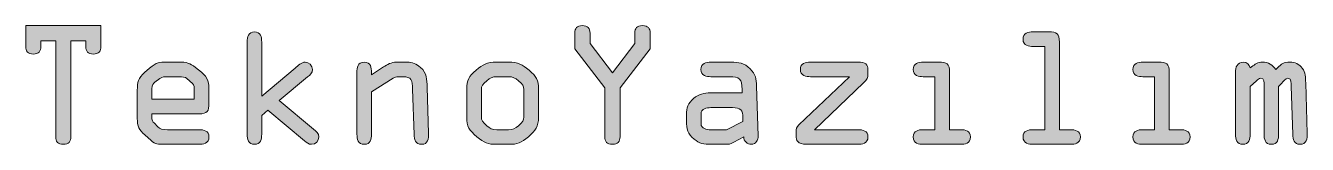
# Model space of a CAD drawing. Header units: inches. Extents: x 33 to 1377, y -532 to -408.
import ezdxf

# ---------------------------------------------------------------- set-up
doc = ezdxf.new("R2010")
doc.units = ezdxf.units.IN
doc.header["$MEASUREMENT"] = 0
doc.layers.add('Layer 1', color=7, linetype='Continuous')

# ---------------------------------------------------------------- blocks, each defined once
blk = doc.blocks.new('block 2')
at = {"layer": 'Layer 1', "true_color": 0x6253a2}
h = blk.add_hatch(color=185, dxfattribs=at)
h.dxf.hatch_style = 2
edge = h.paths.add_edge_path()
edge.add_spline(control_points=[(48.6, -423.5), (48.6, -423.5), (48.6, -429.3), (48.6, -429.3), (48.6, -434.4), (46.3, -437.3), (40.6, -437.3), (34.8, -437.3), (32.6, -434.4), (32.6, -429.3), (32.6, -429.3), (32.6, -407.5), (32.6, -407.5), (32.6, -407.5), (111.6, -407.5), (111.6, -407.5), (111.6, -407.5), (111.6, -429.3), (111.6, -429.3), (111.6, -434.4), (109.4, -437.3), (103.6, -437.3), (97.8, -437.3), (95.6, -434.4), (95.6, -429.3), (95.6, -429.3), (95.6, -423.5), (95.6, -423.5), (95.6, -423.5), (80.1, -423.5), (80.1, -423.5), (80.1, -423.5), (80.1, -524), (80.1, -524), (80.1, -529.1), (77.8, -532), (72.1, -532), (66.3, -532), (64.1, -529.1), (64.1, -524), (64.1, -524), (64.1, -423.5), (64.1, -423.5), (64.1, -423.5), (48.6, -423.5), (48.6, -423.5)], knot_values=[0, 0, 0, 0, 1, 1, 1, 2, 2, 2, 3, 3, 3, 4, 4, 4, 5, 5, 5, 6, 6, 6, 7, 7, 7, 8, 8, 8, 9, 9, 9, 10, 10, 10, 11, 11, 11, 12, 12, 12, 13, 13, 13, 14, 14, 14, 15, 15, 15, 15], degree=3, periodic=1)
h = blk.add_hatch(color=185, dxfattribs=at)
h.dxf.hatch_style = 2
edge = h.paths.add_edge_path()
edge.add_spline(control_points=[(315.4, -452), (318.2, -449.6), (322, -445.8), (325.7, -445.8), (330, -445.8), (333.4, -449.3), (333.4, -453.6), (333.4, -457.3), (331, -459.1), (328.2, -461.3), (328.2, -461.3), (298.5, -485.9), (298.5, -485.9), (298.5, -485.9), (334.6, -516), (334.6, -516), (337.5, -518.4), (340.1, -520.2), (340.1, -524.2), (340.1, -528.5), (336.7, -532), (332.4, -532), (329.4, -532), (327.4, -530.1), (325.2, -528.3), (325.2, -528.3), (286.6, -496.2), (286.6, -496.2), (286.6, -496.2), (280.2, -501.9), (280.2, -501.9), (280.2, -501.9), (280.2, -521.5), (280.2, -521.5), (280.2, -526.7), (279.1, -532), (272.6, -532), (266, -532), (264.9, -526.7), (264.9, -521.5), (264.9, -521.5), (264.9, -424.7), (264.9, -424.7), (264.9, -419.4), (266, -414.1), (272.6, -414.1), (279.1, -414.1), (280.2, -419.4), (280.2, -424.7), (280.2, -424.7), (280.2, -481.6), (280.2, -481.6), (280.2, -481.6), (315.4, -452), (315.4, -452)], knot_values=[0, 0, 0, 0, 1, 1, 1, 2, 2, 2, 3, 3, 3, 4, 4, 4, 5, 5, 5, 6, 6, 6, 7, 7, 7, 8, 8, 8, 9, 9, 9, 10, 10, 10, 11, 11, 11, 12, 12, 12, 13, 13, 13, 14, 14, 14, 15, 15, 15, 16, 16, 16, 17, 17, 17, 18, 18, 18, 18], degree=3, periodic=1)
at = {"layer": 'Layer 1', "true_color": 0x64bb45}
h = blk.add_hatch(color=85, dxfattribs=at)
h.dxf.hatch_style = 2
edge = h.paths.add_edge_path()
edge.add_spline(control_points=[(656.1, -524), (656.1, -529.1), (653.8, -532), (648.1, -532), (642.3, -532), (640.1, -529.1), (640.1, -524), (640.1, -524), (640.1, -472.8), (640.1, -472.8), (640.1, -472.8), (608.6, -431.9), (608.6, -431.9), (608.6, -431.9), (608.6, -415.5), (608.6, -415.5), (608.6, -410.4), (610.8, -407.5), (616.6, -407.5), (622.3, -407.5), (624.6, -410.4), (624.6, -415.5), (624.6, -415.5), (624.6, -426.4), (624.6, -426.4), (624.6, -426.4), (648.1, -457), (648.1, -457), (648.1, -457), (671.6, -426.4), (671.6, -426.4), (671.6, -426.4), (671.6, -415.5), (671.6, -415.5), (671.6, -410.4), (673.8, -407.5), (679.6, -407.5), (685.4, -407.5), (687.6, -410.4), (687.6, -415.5), (687.6, -415.5), (687.6, -431.9), (687.6, -431.9), (687.6, -431.9), (656.1, -472.8), (656.1, -472.8), (656.1, -472.8), (656.1, -524), (656.1, -524)], knot_values=[0, 0, 0, 0, 1, 1, 1, 2, 2, 2, 3, 3, 3, 4, 4, 4, 5, 5, 5, 6, 6, 6, 7, 7, 7, 8, 8, 8, 9, 9, 9, 10, 10, 10, 11, 11, 11, 12, 12, 12, 13, 13, 13, 14, 14, 14, 15, 15, 15, 16, 16, 16, 16], degree=3, periodic=1)
h = blk.add_hatch(color=85, dxfattribs=at)
h.dxf.hatch_style = 2
edge = h.paths.add_edge_path()
edge.add_spline(control_points=[(1116.9, -516.7), (1116.9, -516.7), (1128.4, -516.7), (1128.4, -516.7), (1133.5, -516.7), (1138.9, -517.8), (1138.9, -524.3), (1138.9, -531.1), (1132.9, -532), (1128.4, -532), (1128.4, -532), (1089.3, -532), (1089.3, -532), (1084.9, -532), (1078.8, -531.1), (1078.8, -524.3), (1078.8, -517.8), (1084.2, -516.7), (1089.3, -516.7), (1089.3, -516.7), (1101.5, -516.7), (1101.5, -516.7), (1101.5, -516.7), (1101.5, -429.5), (1101.5, -429.5), (1101.5, -429.5), (1089.3, -429.5), (1089.3, -429.5), (1084.9, -429.5), (1078.8, -428.5), (1078.8, -421.8), (1078.8, -415.2), (1084.2, -414.1), (1089.3, -414.1), (1089.3, -414.1), (1105.5, -414.1), (1105.5, -414.1), (1114.3, -414.1), (1116.9, -415.7), (1116.9, -424.8), (1116.9, -424.8), (1116.9, -516.7), (1116.9, -516.7)], knot_values=[0, 0, 0, 0, 1, 1, 1, 2, 2, 2, 3, 3, 3, 4, 4, 4, 5, 5, 5, 6, 6, 6, 7, 7, 7, 8, 8, 8, 9, 9, 9, 10, 10, 10, 11, 11, 11, 12, 12, 12, 13, 13, 13, 14, 14, 14, 14], degree=3, periodic=1)
at = {"layer": 'Layer 1', "true_color": 0x6253a2}
h = blk.add_hatch(color=185, dxfattribs=at)
h.dxf.hatch_style = 2
edge = h.paths.add_edge_path()
edge.add_spline(control_points=[(177.8, -532), (171.4, -532), (168.9, -532), (164.1, -527.9), (164.1, -527.9), (157.5, -522.1), (157.5, -522.1), (151.4, -516.7), (149.7, -513.1), (149.7, -504.8), (149.7, -504.8), (149.7, -475.2), (149.7, -475.2), (149.7, -467.1), (150.8, -462.3), (157.2, -456.8), (157.2, -456.8), (162.6, -452.2), (162.6, -452.2), (169.8, -445.9), (173.4, -445.8), (179.6, -445.8), (179.6, -445.8), (193.7, -445.8), (193.7, -445.8), (201.2, -445.8), (204.7, -446.6), (210.6, -451.4), (210.6, -451.4), (216.9, -456.3), (216.9, -456.3), (223.9, -461.9), (224.9, -467.9), (224.9, -476.3), (224.9, -476.3), (224.9, -488.7), (224.9, -488.7), (224.9, -497.5), (223.4, -500), (214.3, -500), (214.3, -500), (165, -500), (165, -500), (165, -500), (165, -505.1), (165, -505.1), (165, -506.6), (166.2, -508.5), (167.3, -509.6), (167.3, -509.6), (171.1, -513.8), (171.1, -513.8), (173.2, -516), (176.2, -516.7), (181.4, -516.7), (181.4, -516.7), (214.3, -516.7), (214.3, -516.7), (219.4, -516.7), (224.9, -517.8), (224.9, -524.3), (224.9, -531.1), (218.8, -532), (214.3, -532), (214.3, -532), (177.8, -532), (177.8, -532)], knot_values=[0, 0, 0, 0, 1, 1, 1, 2, 2, 2, 3, 3, 3, 4, 4, 4, 5, 5, 5, 6, 6, 6, 7, 7, 7, 8, 8, 8, 9, 9, 9, 10, 10, 10, 11, 11, 11, 12, 12, 12, 13, 13, 13, 14, 14, 14, 15, 15, 15, 16, 16, 16, 17, 17, 17, 18, 18, 18, 19, 19, 19, 20, 20, 20, 21, 21, 21, 22, 22, 22, 22], degree=3, periodic=1)
edge = h.paths.add_edge_path()
edge.add_spline(control_points=[(165, -484.7), (165, -484.7), (209.5, -484.7), (209.5, -484.7), (209.5, -484.7), (209.5, -475.4), (209.5, -475.4), (209.5, -472.5), (209.7, -470.1), (207.6, -468.2), (207.6, -468.2), (201.7, -463.1), (201.7, -463.1), (199.8, -461.3), (196.7, -461.1), (194.3, -461.1), (194.3, -461.1), (181.4, -461.1), (181.4, -461.1), (178.5, -461.1), (176.1, -461.1), (173.5, -462.9), (173.5, -462.9), (168.2, -466.7), (168.2, -466.7), (166.3, -468.2), (165, -469.3), (165, -473.8), (165, -473.8), (165, -484.7), (165, -484.7)], knot_values=[0, 0, 0, 0, 1, 1, 1, 2, 2, 2, 3, 3, 3, 4, 4, 4, 5, 5, 5, 6, 6, 6, 7, 7, 7, 8, 8, 8, 9, 9, 9, 10, 10, 10, 10], degree=3, periodic=1)
h = blk.add_hatch(color=185, dxfattribs=at)
h.dxf.hatch_style = 2
edge = h.paths.add_edge_path()
edge.add_spline(control_points=[(395.4, -476.8), (395.4, -476.8), (395.4, -521.5), (395.4, -521.5), (395.4, -526.7), (394.3, -532), (387.8, -532), (381.2, -532), (380.1, -526.7), (380.1, -521.5), (380.1, -521.5), (380.1, -457.1), (380.1, -457.1), (380.1, -451.5), (380.7, -445.8), (387.8, -445.8), (394.6, -445.8), (395.4, -451.5), (395.4, -457), (395.4, -457), (395.4, -458.7), (395.4, -458.7), (395.4, -458.7), (395.4, -459.1), (395.4, -459.1), (395.4, -459.1), (407.9, -450.9), (407.9, -450.9), (411.9, -448.3), (416.2, -445.8), (421.2, -445.8), (421.2, -445.8), (432.6, -445.8), (432.6, -445.8), (438.5, -445.8), (442.2, -447.4), (446.8, -451.4), (453.7, -457.3), (453.4, -463.9), (453.7, -472.2), (453.7, -472.2), (455.3, -520.5), (455.3, -520.5), (455.4, -525.9), (454.6, -532), (447.8, -532), (441.5, -532), (440.2, -526.7), (440.1, -521.6), (440.1, -521.6), (438.5, -474.3), (438.5, -474.3), (438.2, -464.8), (437.4, -461.1), (428.1, -461.1), (428.1, -461.1), (423, -461.1), (423, -461.1), (421.4, -461.1), (419.8, -461.6), (418.2, -462.6), (418.2, -462.6), (395.4, -476.8), (395.4, -476.8)], knot_values=[0, 0, 0, 0, 1, 1, 1, 2, 2, 2, 3, 3, 3, 4, 4, 4, 5, 5, 5, 6, 6, 6, 7, 7, 7, 8, 8, 8, 9, 9, 9, 10, 10, 10, 11, 11, 11, 12, 12, 12, 13, 13, 13, 14, 14, 14, 15, 15, 15, 16, 16, 16, 17, 17, 17, 18, 18, 18, 19, 19, 19, 20, 20, 20, 21, 21, 21, 21], degree=3, periodic=1)
h = blk.add_hatch(color=185, dxfattribs=at)
h.dxf.hatch_style = 2
edge = h.paths.add_edge_path()
edge.add_spline(control_points=[(495.3, -474.4), (495.3, -464.2), (497.4, -460.7), (505, -454.4), (512.6, -448.2), (516.1, -445.8), (526.8, -445.8), (526.8, -445.8), (539, -445.8), (539, -445.8), (549.7, -445.8), (553.2, -448.2), (560.7, -454.4), (568.4, -460.7), (570.5, -464.2), (570.5, -474.4), (570.5, -474.4), (570.5, -503.4), (570.5, -503.4), (570.5, -513.5), (567.9, -517.3), (559.9, -524), (551.9, -530.7), (548.7, -532), (539, -532), (539, -532), (526.8, -532), (526.8, -532), (517, -532), (513.8, -530.7), (505.8, -524), (497.8, -517.3), (495.3, -513.5), (495.3, -503.4), (495.3, -503.4), (495.3, -474.4), (495.3, -474.4)], knot_values=[0, 0, 0, 0, 1, 1, 1, 2, 2, 2, 3, 3, 3, 4, 4, 4, 5, 5, 5, 6, 6, 6, 7, 7, 7, 8, 8, 8, 9, 9, 9, 10, 10, 10, 11, 11, 11, 12, 12, 12, 12], degree=3, periodic=1)
edge = h.paths.add_edge_path()
edge.add_spline(control_points=[(510.6, -503.4), (510.6, -506.6), (511.8, -508.7), (516.2, -512.5), (519.6, -515.4), (522, -516.7), (526.8, -516.7), (526.8, -516.7), (539, -516.7), (539, -516.7), (543.8, -516.7), (546.2, -515.4), (549.5, -512.5), (554, -508.7), (555.1, -506.6), (555.1, -503.4), (555.1, -503.4), (555.1, -474.4), (555.1, -474.4), (555.1, -471.2), (554, -469.1), (549.5, -465.3), (546.2, -462.4), (543.8, -461.1), (539, -461.1), (539, -461.1), (526.8, -461.1), (526.8, -461.1), (522, -461.1), (519.6, -462.4), (516.2, -465.3), (511.8, -469.1), (510.6, -471.2), (510.6, -474.4), (510.6, -474.4), (510.6, -503.4), (510.6, -503.4)], knot_values=[0, 0, 0, 0, 1, 1, 1, 2, 2, 2, 3, 3, 3, 4, 4, 4, 5, 5, 5, 6, 6, 6, 7, 7, 7, 8, 8, 8, 9, 9, 9, 10, 10, 10, 11, 11, 11, 12, 12, 12, 12], degree=3, periodic=1)
at = {"layer": 'Layer 1', "true_color": 0x64bb45}
h = blk.add_hatch(color=85, dxfattribs=at)
h.dxf.hatch_style = 2
edge = h.paths.add_edge_path()
edge.add_spline(control_points=[(751.4, -461.1), (747, -461.1), (740.9, -460.2), (740.9, -453.5), (740.9, -446.9), (746.3, -445.8), (751.4, -445.8), (751.4, -445.8), (772.6, -445.8), (772.6, -445.8), (780.6, -445.8), (786.3, -446.6), (792.4, -452.7), (798.3, -458.6), (799.1, -463.2), (799.3, -470.9), (799.3, -470.9), (800.9, -523.1), (800.9, -523.1), (801, -527.5), (798.8, -532), (793.7, -532), (789.7, -532), (785.7, -528.7), (785.8, -524.3), (785.8, -524.3), (775.3, -529.8), (775.3, -529.8), (771, -532), (770.8, -532), (765.8, -532), (765.8, -532), (751.1, -532), (751.1, -532), (744.2, -532), (739.3, -531.2), (733.7, -526.6), (727.3, -521.3), (725.7, -515.7), (725.7, -507.7), (725.7, -507.7), (725.7, -501), (725.7, -501), (725.7, -493.6), (727.4, -489), (733.2, -483.9), (738.5, -479.2), (744.4, -478.1), (751.1, -478.1), (751.1, -478.1), (784.1, -478.1), (784.1, -478.1), (784.1, -478.1), (784.1, -474.6), (784.1, -474.6), (784.1, -463.1), (781.5, -461.1), (770.5, -461.1), (770.5, -461.1), (751.4, -461.1), (751.4, -461.1)], knot_values=[0, 0, 0, 0, 1, 1, 1, 2, 2, 2, 3, 3, 3, 4, 4, 4, 5, 5, 5, 6, 6, 6, 7, 7, 7, 8, 8, 8, 9, 9, 9, 10, 10, 10, 11, 11, 11, 12, 12, 12, 13, 13, 13, 14, 14, 14, 15, 15, 15, 16, 16, 16, 17, 17, 17, 18, 18, 18, 19, 19, 19, 20, 20, 20, 20], degree=3, periodic=1)
edge = h.paths.add_edge_path()
edge.add_spline(control_points=[(751.3, -493.5), (747.1, -493.5), (741, -494.6), (741, -500.2), (741, -500.2), (741, -510.4), (741, -510.4), (741, -515.5), (747.3, -516.7), (751, -516.7), (751, -516.7), (767.9, -516.7), (767.9, -516.7), (767.9, -516.7), (784.9, -507.9), (784.9, -507.9), (784.9, -507.9), (784.9, -504.5), (784.9, -504.5), (784.9, -496), (782.5, -493.5), (774, -493.5), (774, -493.5), (751.3, -493.5), (751.3, -493.5)], knot_values=[0, 0, 0, 0, 1, 1, 1, 2, 2, 2, 3, 3, 3, 4, 4, 4, 5, 5, 5, 6, 6, 6, 7, 7, 7, 8, 8, 8, 8], degree=3, periodic=1)
h = blk.add_hatch(color=85, dxfattribs=at)
h.dxf.hatch_style = 2
edge = h.paths.add_edge_path()
edge.add_spline(control_points=[(896.7, -461.1), (896.7, -461.1), (855.7, -461.1), (855.7, -461.1), (851.3, -461.1), (845.2, -460.2), (845.2, -453.5), (845.2, -446.9), (850.6, -445.8), (855.7, -445.8), (855.7, -445.8), (905.7, -445.8), (905.7, -445.8), (913.5, -445.8), (916.1, -448.3), (916.1, -453.8), (916.1, -453.8), (916.1, -458.9), (916.1, -458.9), (916.1, -461.9), (915.1, -464.2), (911.6, -467.5), (911.6, -467.5), (860.1, -516.7), (860.1, -516.7), (860.1, -516.7), (905.5, -516.7), (905.5, -516.7), (910.6, -516.7), (916.1, -517.8), (916.1, -524.3), (916.1, -531.1), (910, -532), (905.5, -532), (905.5, -532), (852.2, -532), (852.2, -532), (841.5, -532), (840.9, -527.5), (840.9, -523.1), (840.9, -523.1), (840.9, -519.1), (840.9, -519.1), (840.9, -515.4), (841, -514.3), (843.7, -511.7), (843.7, -511.7), (896.7, -461.1), (896.7, -461.1)], knot_values=[0, 0, 0, 0, 1, 1, 1, 2, 2, 2, 3, 3, 3, 4, 4, 4, 5, 5, 5, 6, 6, 6, 7, 7, 7, 8, 8, 8, 9, 9, 9, 10, 10, 10, 11, 11, 11, 12, 12, 12, 13, 13, 13, 14, 14, 14, 15, 15, 15, 16, 16, 16, 16], degree=3, periodic=1)
h = blk.add_hatch(color=85, dxfattribs=at)
h.dxf.hatch_style = 2
edge = h.paths.add_edge_path()
edge.add_spline(control_points=[(1001.7, -516.7), (1001.7, -516.7), (1013.2, -516.7), (1013.2, -516.7), (1018.3, -516.7), (1023.7, -517.8), (1023.7, -524.3), (1023.7, -531.1), (1017.7, -532), (1013.2, -532), (1013.2, -532), (974.1, -532), (974.1, -532), (969.7, -532), (963.6, -531.1), (963.6, -524.3), (963.6, -517.8), (969, -516.7), (974.1, -516.7), (974.1, -516.7), (986.3, -516.7), (986.3, -516.7), (986.3, -516.7), (986.3, -461.1), (986.3, -461.1), (986.3, -461.1), (974.1, -461.1), (974.1, -461.1), (969.7, -461.1), (963.6, -460.2), (963.6, -453.5), (963.6, -446.9), (969, -445.8), (974.1, -445.8), (974.1, -445.8), (990.3, -445.8), (990.3, -445.8), (999.1, -445.8), (1001.7, -447.4), (1001.7, -456.5), (1001.7, -456.5), (1001.7, -516.7), (1001.7, -516.7)], knot_values=[0, 0, 0, 0, 1, 1, 1, 2, 2, 2, 3, 3, 3, 4, 4, 4, 5, 5, 5, 6, 6, 6, 7, 7, 7, 8, 8, 8, 9, 9, 9, 10, 10, 10, 11, 11, 11, 12, 12, 12, 13, 13, 13, 14, 14, 14, 14], degree=3, periodic=1)
h = blk.add_hatch(color=85, dxfattribs=at)
h.dxf.hatch_style = 2
edge = h.paths.add_edge_path()
edge.add_spline(control_points=[(1232.1, -516.7), (1232.1, -516.7), (1243.6, -516.7), (1243.6, -516.7), (1248.7, -516.7), (1254.1, -517.8), (1254.1, -524.3), (1254.1, -531.1), (1248.1, -532), (1243.6, -532), (1243.6, -532), (1204.5, -532), (1204.5, -532), (1200.1, -532), (1194, -531.1), (1194, -524.3), (1194, -517.8), (1199.4, -516.7), (1204.5, -516.7), (1204.5, -516.7), (1216.7, -516.7), (1216.7, -516.7), (1216.7, -516.7), (1216.7, -461.1), (1216.7, -461.1), (1216.7, -461.1), (1204.5, -461.1), (1204.5, -461.1), (1200.1, -461.1), (1194, -460.2), (1194, -453.5), (1194, -446.9), (1199.4, -445.8), (1204.5, -445.8), (1204.5, -445.8), (1220.7, -445.8), (1220.7, -445.8), (1229.5, -445.8), (1232.1, -447.4), (1232.1, -456.5), (1232.1, -456.5), (1232.1, -516.7), (1232.1, -516.7)], knot_values=[0, 0, 0, 0, 1, 1, 1, 2, 2, 2, 3, 3, 3, 4, 4, 4, 5, 5, 5, 6, 6, 6, 7, 7, 7, 8, 8, 8, 9, 9, 9, 10, 10, 10, 11, 11, 11, 12, 12, 12, 13, 13, 13, 14, 14, 14, 14], degree=3, periodic=1)
h = blk.add_hatch(color=85, dxfattribs=at)
h.dxf.hatch_style = 2
edge = h.paths.add_edge_path()
edge.add_spline(control_points=[(1346.9, -471.5), (1346.9, -471.5), (1346.9, -521.5), (1346.9, -521.5), (1346.9, -526.7), (1345.8, -532), (1339.3, -532), (1332.7, -532), (1331.6, -526.7), (1331.6, -521.5), (1331.6, -521.5), (1331.6, -470.1), (1331.6, -470.1), (1331.6, -467.5), (1331.9, -462.7), (1327.9, -462.7), (1326.1, -462.7), (1325, -464.2), (1323.7, -465.3), (1323.7, -465.3), (1317, -471.5), (1317, -471.5), (1317, -471.5), (1317, -521.5), (1317, -521.5), (1317, -526.7), (1315.9, -532), (1309.3, -532), (1302.8, -532), (1301.7, -526.7), (1301.7, -521.5), (1301.7, -521.5), (1301.7, -456.7), (1301.7, -456.7), (1301.7, -451.2), (1303.1, -445.8), (1309.7, -445.8), (1313.5, -445.8), (1316.1, -448.3), (1317, -451.9), (1317, -451.9), (1318.3, -450.9), (1318.3, -450.9), (1322.3, -447.9), (1324.7, -445.8), (1330, -445.8), (1335.9, -445.8), (1340.5, -448.7), (1344.1, -453.5), (1344.1, -453.5), (1345.3, -452.2), (1345.3, -452.2), (1350.1, -447.4), (1352.1, -445.8), (1358.8, -445.8), (1363.9, -445.8), (1368.5, -448), (1371.6, -452), (1375.4, -457), (1375.1, -461.5), (1375.3, -467.4), (1375.3, -467.4), (1376.9, -520.5), (1376.9, -520.5), (1377, -525.9), (1376.2, -532), (1369.3, -532), (1363.1, -532), (1361.8, -526.7), (1361.7, -521.6), (1361.7, -521.6), (1360.1, -470.9), (1360.1, -470.9), (1359.9, -468.2), (1360.7, -462.7), (1356.5, -462.7), (1354.3, -462.7), (1351.4, -466.6), (1350.1, -468), (1350.1, -468), (1346.9, -471.5), (1346.9, -471.5)], knot_values=[0, 0, 0, 0, 1, 1, 1, 2, 2, 2, 3, 3, 3, 4, 4, 4, 5, 5, 5, 6, 6, 6, 7, 7, 7, 8, 8, 8, 9, 9, 9, 10, 10, 10, 11, 11, 11, 12, 12, 12, 13, 13, 13, 14, 14, 14, 15, 15, 15, 16, 16, 16, 17, 17, 17, 18, 18, 18, 19, 19, 19, 20, 20, 20, 21, 21, 21, 22, 22, 22, 23, 23, 23, 24, 24, 24, 25, 25, 25, 26, 26, 26, 27, 27, 27, 27], degree=3, periodic=1)
at = {"layer": 'Layer 1', "lineweight": 0}
for points, knots in [([(48.6, -423.5), (48.6, -423.5), (48.6, -429.3), (48.6, -429.3), (48.6, -434.4), (46.3, -437.3), (40.6, -437.3), (34.8, -437.3), (32.6, -434.4), (32.6, -429.3), (32.6, -429.3), (32.6, -407.5), (32.6, -407.5), (32.6, -407.5), (111.6, -407.5), (111.6, -407.5), (111.6, -407.5), (111.6, -429.3), (111.6, -429.3), (111.6, -434.4), (109.4, -437.3), (103.6, -437.3), (97.8, -437.3), (95.6, -434.4), (95.6, -429.3), (95.6, -429.3), (95.6, -423.5), (95.6, -423.5), (95.6, -423.5), (80.1, -423.5), (80.1, -423.5), (80.1, -423.5), (80.1, -524), (80.1, -524), (80.1, -529.1), (77.8, -532), (72.1, -532), (66.3, -532), (64.1, -529.1), (64.1, -524), (64.1, -524), (64.1, -423.5), (64.1, -423.5), (64.1, -423.5), (48.6, -423.5), (48.6, -423.5)], [0, 0, 0, 0, 1, 1, 1, 2, 2, 2, 3, 3, 3, 4, 4, 4, 5, 5, 5, 6, 6, 6, 7, 7, 7, 8, 8, 8, 9, 9, 9, 10, 10, 10, 11, 11, 11, 12, 12, 12, 13, 13, 13, 14, 14, 14, 15, 15, 15, 15]), ([(315.4, -452), (318.2, -449.6), (322, -445.8), (325.7, -445.8), (330, -445.8), (333.4, -449.3), (333.4, -453.6), (333.4, -457.3), (331, -459.1), (328.2, -461.3), (328.2, -461.3), (298.5, -485.9), (298.5, -485.9), (298.5, -485.9), (334.6, -516), (334.6, -516), (337.5, -518.4), (340.1, -520.2), (340.1, -524.2), (340.1, -528.5), (336.7, -532), (332.4, -532), (329.4, -532), (327.4, -530.1), (325.2, -528.3), (325.2, -528.3), (286.6, -496.2), (286.6, -496.2), (286.6, -496.2), (280.2, -501.9), (280.2, -501.9), (280.2, -501.9), (280.2, -521.5), (280.2, -521.5), (280.2, -526.7), (279.1, -532), (272.6, -532), (266, -532), (264.9, -526.7), (264.9, -521.5), (264.9, -521.5), (264.9, -424.7), (264.9, -424.7), (264.9, -419.4), (266, -414.1), (272.6, -414.1), (279.1, -414.1), (280.2, -419.4), (280.2, -424.7), (280.2, -424.7), (280.2, -481.6), (280.2, -481.6), (280.2, -481.6), (315.4, -452), (315.4, -452)], [0, 0, 0, 0, 1, 1, 1, 2, 2, 2, 3, 3, 3, 4, 4, 4, 5, 5, 5, 6, 6, 6, 7, 7, 7, 8, 8, 8, 9, 9, 9, 10, 10, 10, 11, 11, 11, 12, 12, 12, 13, 13, 13, 14, 14, 14, 15, 15, 15, 16, 16, 16, 17, 17, 17, 18, 18, 18, 18]), ([(656.1, -524), (656.1, -529.1), (653.8, -532), (648.1, -532), (642.3, -532), (640.1, -529.1), (640.1, -524), (640.1, -524), (640.1, -472.8), (640.1, -472.8), (640.1, -472.8), (608.6, -431.9), (608.6, -431.9), (608.6, -431.9), (608.6, -415.5), (608.6, -415.5), (608.6, -410.4), (610.8, -407.5), (616.6, -407.5), (622.3, -407.5), (624.6, -410.4), (624.6, -415.5), (624.6, -415.5), (624.6, -426.4), (624.6, -426.4), (624.6, -426.4), (648.1, -457), (648.1, -457), (648.1, -457), (671.6, -426.4), (671.6, -426.4), (671.6, -426.4), (671.6, -415.5), (671.6, -415.5), (671.6, -410.4), (673.8, -407.5), (679.6, -407.5), (685.4, -407.5), (687.6, -410.4), (687.6, -415.5), (687.6, -415.5), (687.6, -431.9), (687.6, -431.9), (687.6, -431.9), (656.1, -472.8), (656.1, -472.8), (656.1, -472.8), (656.1, -524), (656.1, -524)], [0, 0, 0, 0, 1, 1, 1, 2, 2, 2, 3, 3, 3, 4, 4, 4, 5, 5, 5, 6, 6, 6, 7, 7, 7, 8, 8, 8, 9, 9, 9, 10, 10, 10, 11, 11, 11, 12, 12, 12, 13, 13, 13, 14, 14, 14, 15, 15, 15, 16, 16, 16, 16]), ([(1116.9, -516.7), (1116.9, -516.7), (1128.4, -516.7), (1128.4, -516.7), (1133.5, -516.7), (1138.9, -517.8), (1138.9, -524.3), (1138.9, -531.1), (1132.9, -532), (1128.4, -532), (1128.4, -532), (1089.3, -532), (1089.3, -532), (1084.9, -532), (1078.8, -531.1), (1078.8, -524.3), (1078.8, -517.8), (1084.2, -516.7), (1089.3, -516.7), (1089.3, -516.7), (1101.5, -516.7), (1101.5, -516.7), (1101.5, -516.7), (1101.5, -429.5), (1101.5, -429.5), (1101.5, -429.5), (1089.3, -429.5), (1089.3, -429.5), (1084.9, -429.5), (1078.8, -428.5), (1078.8, -421.8), (1078.8, -415.2), (1084.2, -414.1), (1089.3, -414.1), (1089.3, -414.1), (1105.5, -414.1), (1105.5, -414.1), (1114.3, -414.1), (1116.9, -415.7), (1116.9, -424.8), (1116.9, -424.8), (1116.9, -516.7), (1116.9, -516.7)], [0, 0, 0, 0, 1, 1, 1, 2, 2, 2, 3, 3, 3, 4, 4, 4, 5, 5, 5, 6, 6, 6, 7, 7, 7, 8, 8, 8, 9, 9, 9, 10, 10, 10, 11, 11, 11, 12, 12, 12, 13, 13, 13, 14, 14, 14, 14]), ([(177.8, -532), (171.4, -532), (168.9, -532), (164.1, -527.9), (164.1, -527.9), (157.5, -522.1), (157.5, -522.1), (151.4, -516.7), (149.7, -513.1), (149.7, -504.8), (149.7, -504.8), (149.7, -475.2), (149.7, -475.2), (149.7, -467.1), (150.8, -462.3), (157.2, -456.8), (157.2, -456.8), (162.6, -452.2), (162.6, -452.2), (169.8, -445.9), (173.4, -445.8), (179.6, -445.8), (179.6, -445.8), (193.7, -445.8), (193.7, -445.8), (201.2, -445.8), (204.7, -446.6), (210.6, -451.4), (210.6, -451.4), (216.9, -456.3), (216.9, -456.3), (223.9, -461.9), (224.9, -467.9), (224.9, -476.3), (224.9, -476.3), (224.9, -488.7), (224.9, -488.7), (224.9, -497.5), (223.4, -500), (214.3, -500), (214.3, -500), (165, -500), (165, -500), (165, -500), (165, -505.1), (165, -505.1), (165, -506.6), (166.2, -508.5), (167.3, -509.6), (167.3, -509.6), (171.1, -513.8), (171.1, -513.8), (173.2, -516), (176.2, -516.7), (181.4, -516.7), (181.4, -516.7), (214.3, -516.7), (214.3, -516.7), (219.4, -516.7), (224.9, -517.8), (224.9, -524.3), (224.9, -531.1), (218.8, -532), (214.3, -532), (214.3, -532), (177.8, -532), (177.8, -532)], [0, 0, 0, 0, 1, 1, 1, 2, 2, 2, 3, 3, 3, 4, 4, 4, 5, 5, 5, 6, 6, 6, 7, 7, 7, 8, 8, 8, 9, 9, 9, 10, 10, 10, 11, 11, 11, 12, 12, 12, 13, 13, 13, 14, 14, 14, 15, 15, 15, 16, 16, 16, 17, 17, 17, 18, 18, 18, 19, 19, 19, 20, 20, 20, 21, 21, 21, 22, 22, 22, 22]), ([(395.4, -476.8), (395.4, -476.8), (395.4, -521.5), (395.4, -521.5), (395.4, -526.7), (394.3, -532), (387.8, -532), (381.2, -532), (380.1, -526.7), (380.1, -521.5), (380.1, -521.5), (380.1, -457.1), (380.1, -457.1), (380.1, -451.5), (380.7, -445.8), (387.8, -445.8), (394.6, -445.8), (395.4, -451.5), (395.4, -457), (395.4, -457), (395.4, -458.7), (395.4, -458.7), (395.4, -458.7), (395.4, -459.1), (395.4, -459.1), (395.4, -459.1), (407.9, -450.9), (407.9, -450.9), (411.9, -448.3), (416.2, -445.8), (421.2, -445.8), (421.2, -445.8), (432.6, -445.8), (432.6, -445.8), (438.5, -445.8), (442.2, -447.4), (446.8, -451.4), (453.7, -457.3), (453.4, -463.9), (453.7, -472.2), (453.7, -472.2), (455.3, -520.5), (455.3, -520.5), (455.4, -525.9), (454.6, -532), (447.8, -532), (441.5, -532), (440.2, -526.7), (440.1, -521.6), (440.1, -521.6), (438.5, -474.3), (438.5, -474.3), (438.2, -464.8), (437.4, -461.1), (428.1, -461.1), (428.1, -461.1), (423, -461.1), (423, -461.1), (421.4, -461.1), (419.8, -461.6), (418.2, -462.6), (418.2, -462.6), (395.4, -476.8), (395.4, -476.8)], [0, 0, 0, 0, 1, 1, 1, 2, 2, 2, 3, 3, 3, 4, 4, 4, 5, 5, 5, 6, 6, 6, 7, 7, 7, 8, 8, 8, 9, 9, 9, 10, 10, 10, 11, 11, 11, 12, 12, 12, 13, 13, 13, 14, 14, 14, 15, 15, 15, 16, 16, 16, 17, 17, 17, 18, 18, 18, 19, 19, 19, 20, 20, 20, 21, 21, 21, 21]), ([(495.3, -474.4), (495.3, -464.2), (497.4, -460.7), (505, -454.4), (512.6, -448.2), (516.1, -445.8), (526.8, -445.8), (526.8, -445.8), (539, -445.8), (539, -445.8), (549.7, -445.8), (553.2, -448.2), (560.7, -454.4), (568.4, -460.7), (570.5, -464.2), (570.5, -474.4), (570.5, -474.4), (570.5, -503.4), (570.5, -503.4), (570.5, -513.5), (567.9, -517.3), (559.9, -524), (551.9, -530.7), (548.7, -532), (539, -532), (539, -532), (526.8, -532), (526.8, -532), (517, -532), (513.8, -530.7), (505.8, -524), (497.8, -517.3), (495.3, -513.5), (495.3, -503.4), (495.3, -503.4), (495.3, -474.4), (495.3, -474.4)], [0, 0, 0, 0, 1, 1, 1, 2, 2, 2, 3, 3, 3, 4, 4, 4, 5, 5, 5, 6, 6, 6, 7, 7, 7, 8, 8, 8, 9, 9, 9, 10, 10, 10, 11, 11, 11, 12, 12, 12, 12]), ([(751.4, -461.1), (747, -461.1), (740.9, -460.2), (740.9, -453.5), (740.9, -446.9), (746.3, -445.8), (751.4, -445.8), (751.4, -445.8), (772.6, -445.8), (772.6, -445.8), (780.6, -445.8), (786.3, -446.6), (792.4, -452.7), (798.3, -458.6), (799.1, -463.2), (799.3, -470.9), (799.3, -470.9), (800.9, -523.1), (800.9, -523.1), (801, -527.5), (798.8, -532), (793.7, -532), (789.7, -532), (785.7, -528.7), (785.8, -524.3), (785.8, -524.3), (775.3, -529.8), (775.3, -529.8), (771, -532), (770.8, -532), (765.8, -532), (765.8, -532), (751.1, -532), (751.1, -532), (744.2, -532), (739.3, -531.2), (733.7, -526.6), (727.3, -521.3), (725.7, -515.7), (725.7, -507.7), (725.7, -507.7), (725.7, -501), (725.7, -501), (725.7, -493.6), (727.4, -489), (733.2, -483.9), (738.5, -479.2), (744.4, -478.1), (751.1, -478.1), (751.1, -478.1), (784.1, -478.1), (784.1, -478.1), (784.1, -478.1), (784.1, -474.6), (784.1, -474.6), (784.1, -463.1), (781.5, -461.1), (770.5, -461.1), (770.5, -461.1), (751.4, -461.1), (751.4, -461.1)], [0, 0, 0, 0, 1, 1, 1, 2, 2, 2, 3, 3, 3, 4, 4, 4, 5, 5, 5, 6, 6, 6, 7, 7, 7, 8, 8, 8, 9, 9, 9, 10, 10, 10, 11, 11, 11, 12, 12, 12, 13, 13, 13, 14, 14, 14, 15, 15, 15, 16, 16, 16, 17, 17, 17, 18, 18, 18, 19, 19, 19, 20, 20, 20, 20]), ([(896.7, -461.1), (896.7, -461.1), (855.7, -461.1), (855.7, -461.1), (851.3, -461.1), (845.2, -460.2), (845.2, -453.5), (845.2, -446.9), (850.6, -445.8), (855.7, -445.8), (855.7, -445.8), (905.7, -445.8), (905.7, -445.8), (913.5, -445.8), (916.1, -448.3), (916.1, -453.8), (916.1, -453.8), (916.1, -458.9), (916.1, -458.9), (916.1, -461.9), (915.1, -464.2), (911.6, -467.5), (911.6, -467.5), (860.1, -516.7), (860.1, -516.7), (860.1, -516.7), (905.5, -516.7), (905.5, -516.7), (910.6, -516.7), (916.1, -517.8), (916.1, -524.3), (916.1, -531.1), (910, -532), (905.5, -532), (905.5, -532), (852.2, -532), (852.2, -532), (841.5, -532), (840.9, -527.5), (840.9, -523.1), (840.9, -523.1), (840.9, -519.1), (840.9, -519.1), (840.9, -515.4), (841, -514.3), (843.7, -511.7), (843.7, -511.7), (896.7, -461.1), (896.7, -461.1)], [0, 0, 0, 0, 1, 1, 1, 2, 2, 2, 3, 3, 3, 4, 4, 4, 5, 5, 5, 6, 6, 6, 7, 7, 7, 8, 8, 8, 9, 9, 9, 10, 10, 10, 11, 11, 11, 12, 12, 12, 13, 13, 13, 14, 14, 14, 15, 15, 15, 16, 16, 16, 16]), ([(1001.7, -516.7), (1001.7, -516.7), (1013.2, -516.7), (1013.2, -516.7), (1018.3, -516.7), (1023.7, -517.8), (1023.7, -524.3), (1023.7, -531.1), (1017.7, -532), (1013.2, -532), (1013.2, -532), (974.1, -532), (974.1, -532), (969.7, -532), (963.6, -531.1), (963.6, -524.3), (963.6, -517.8), (969, -516.7), (974.1, -516.7), (974.1, -516.7), (986.3, -516.7), (986.3, -516.7), (986.3, -516.7), (986.3, -461.1), (986.3, -461.1), (986.3, -461.1), (974.1, -461.1), (974.1, -461.1), (969.7, -461.1), (963.6, -460.2), (963.6, -453.5), (963.6, -446.9), (969, -445.8), (974.1, -445.8), (974.1, -445.8), (990.3, -445.8), (990.3, -445.8), (999.1, -445.8), (1001.7, -447.4), (1001.7, -456.5), (1001.7, -456.5), (1001.7, -516.7), (1001.7, -516.7)], [0, 0, 0, 0, 1, 1, 1, 2, 2, 2, 3, 3, 3, 4, 4, 4, 5, 5, 5, 6, 6, 6, 7, 7, 7, 8, 8, 8, 9, 9, 9, 10, 10, 10, 11, 11, 11, 12, 12, 12, 13, 13, 13, 14, 14, 14, 14]), ([(1232.1, -516.7), (1232.1, -516.7), (1243.6, -516.7), (1243.6, -516.7), (1248.7, -516.7), (1254.1, -517.8), (1254.1, -524.3), (1254.1, -531.1), (1248.1, -532), (1243.6, -532), (1243.6, -532), (1204.5, -532), (1204.5, -532), (1200.1, -532), (1194, -531.1), (1194, -524.3), (1194, -517.8), (1199.4, -516.7), (1204.5, -516.7), (1204.5, -516.7), (1216.7, -516.7), (1216.7, -516.7), (1216.7, -516.7), (1216.7, -461.1), (1216.7, -461.1), (1216.7, -461.1), (1204.5, -461.1), (1204.5, -461.1), (1200.1, -461.1), (1194, -460.2), (1194, -453.5), (1194, -446.9), (1199.4, -445.8), (1204.5, -445.8), (1204.5, -445.8), (1220.7, -445.8), (1220.7, -445.8), (1229.5, -445.8), (1232.1, -447.4), (1232.1, -456.5), (1232.1, -456.5), (1232.1, -516.7), (1232.1, -516.7)], [0, 0, 0, 0, 1, 1, 1, 2, 2, 2, 3, 3, 3, 4, 4, 4, 5, 5, 5, 6, 6, 6, 7, 7, 7, 8, 8, 8, 9, 9, 9, 10, 10, 10, 11, 11, 11, 12, 12, 12, 13, 13, 13, 14, 14, 14, 14]), ([(1346.9, -471.5), (1346.9, -471.5), (1346.9, -521.5), (1346.9, -521.5), (1346.9, -526.7), (1345.8, -532), (1339.3, -532), (1332.7, -532), (1331.6, -526.7), (1331.6, -521.5), (1331.6, -521.5), (1331.6, -470.1), (1331.6, -470.1), (1331.6, -467.5), (1331.9, -462.7), (1327.9, -462.7), (1326.1, -462.7), (1325, -464.2), (1323.7, -465.3), (1323.7, -465.3), (1317, -471.5), (1317, -471.5), (1317, -471.5), (1317, -521.5), (1317, -521.5), (1317, -526.7), (1315.9, -532), (1309.3, -532), (1302.8, -532), (1301.7, -526.7), (1301.7, -521.5), (1301.7, -521.5), (1301.7, -456.7), (1301.7, -456.7), (1301.7, -451.2), (1303.1, -445.8), (1309.7, -445.8), (1313.5, -445.8), (1316.1, -448.3), (1317, -451.9), (1317, -451.9), (1318.3, -450.9), (1318.3, -450.9), (1322.3, -447.9), (1324.7, -445.8), (1330, -445.8), (1335.9, -445.8), (1340.5, -448.7), (1344.1, -453.5), (1344.1, -453.5), (1345.3, -452.2), (1345.3, -452.2), (1350.1, -447.4), (1352.1, -445.8), (1358.8, -445.8), (1363.9, -445.8), (1368.5, -448), (1371.6, -452), (1375.4, -457), (1375.1, -461.5), (1375.3, -467.4), (1375.3, -467.4), (1376.9, -520.5), (1376.9, -520.5), (1377, -525.9), (1376.2, -532), (1369.3, -532), (1363.1, -532), (1361.8, -526.7), (1361.7, -521.6), (1361.7, -521.6), (1360.1, -470.9), (1360.1, -470.9), (1359.9, -468.2), (1360.7, -462.7), (1356.5, -462.7), (1354.3, -462.7), (1351.4, -466.6), (1350.1, -468), (1350.1, -468), (1346.9, -471.5), (1346.9, -471.5)], [0, 0, 0, 0, 1, 1, 1, 2, 2, 2, 3, 3, 3, 4, 4, 4, 5, 5, 5, 6, 6, 6, 7, 7, 7, 8, 8, 8, 9, 9, 9, 10, 10, 10, 11, 11, 11, 12, 12, 12, 13, 13, 13, 14, 14, 14, 15, 15, 15, 16, 16, 16, 17, 17, 17, 18, 18, 18, 19, 19, 19, 20, 20, 20, 21, 21, 21, 22, 22, 22, 23, 23, 23, 24, 24, 24, 25, 25, 25, 26, 26, 26, 27, 27, 27, 27]), ([(165, -484.7), (165, -484.7), (209.5, -484.7), (209.5, -484.7), (209.5, -484.7), (209.5, -475.4), (209.5, -475.4), (209.5, -472.5), (209.7, -470.1), (207.6, -468.2), (207.6, -468.2), (201.7, -463.1), (201.7, -463.1), (199.8, -461.3), (196.7, -461.1), (194.3, -461.1), (194.3, -461.1), (181.4, -461.1), (181.4, -461.1), (178.5, -461.1), (176.1, -461.1), (173.5, -462.9), (173.5, -462.9), (168.2, -466.7), (168.2, -466.7), (166.3, -468.2), (165, -469.3), (165, -473.8), (165, -473.8), (165, -484.7), (165, -484.7)], [0, 0, 0, 0, 1, 1, 1, 2, 2, 2, 3, 3, 3, 4, 4, 4, 5, 5, 5, 6, 6, 6, 7, 7, 7, 8, 8, 8, 9, 9, 9, 10, 10, 10, 10]), ([(510.6, -503.4), (510.6, -506.6), (511.8, -508.7), (516.2, -512.5), (519.6, -515.4), (522, -516.7), (526.8, -516.7), (526.8, -516.7), (539, -516.7), (539, -516.7), (543.8, -516.7), (546.2, -515.4), (549.5, -512.5), (554, -508.7), (555.1, -506.6), (555.1, -503.4), (555.1, -503.4), (555.1, -474.4), (555.1, -474.4), (555.1, -471.2), (554, -469.1), (549.5, -465.3), (546.2, -462.4), (543.8, -461.1), (539, -461.1), (539, -461.1), (526.8, -461.1), (526.8, -461.1), (522, -461.1), (519.6, -462.4), (516.2, -465.3), (511.8, -469.1), (510.6, -471.2), (510.6, -474.4), (510.6, -474.4), (510.6, -503.4), (510.6, -503.4)], [0, 0, 0, 0, 1, 1, 1, 2, 2, 2, 3, 3, 3, 4, 4, 4, 5, 5, 5, 6, 6, 6, 7, 7, 7, 8, 8, 8, 9, 9, 9, 10, 10, 10, 11, 11, 11, 12, 12, 12, 12]), ([(751.3, -493.5), (747.1, -493.5), (741, -494.6), (741, -500.2), (741, -500.2), (741, -510.4), (741, -510.4), (741, -515.5), (747.3, -516.7), (751, -516.7), (751, -516.7), (767.9, -516.7), (767.9, -516.7), (767.9, -516.7), (784.9, -507.9), (784.9, -507.9), (784.9, -507.9), (784.9, -504.5), (784.9, -504.5), (784.9, -496), (782.5, -493.5), (774, -493.5), (774, -493.5), (751.3, -493.5), (751.3, -493.5)], [0, 0, 0, 0, 1, 1, 1, 2, 2, 2, 3, 3, 3, 4, 4, 4, 5, 5, 5, 6, 6, 6, 7, 7, 7, 8, 8, 8, 8])]:
    blk.add_open_spline(points, degree=3, knots=knots, dxfattribs=at)

msp = doc.modelspace()

# ---------------------------------------------------------------- block references
at = {"layer": 'Layer 1'}
msp.add_blockref('block 2', (0, 0), dxfattribs=at)

doc.saveas('drawing.dxf')
